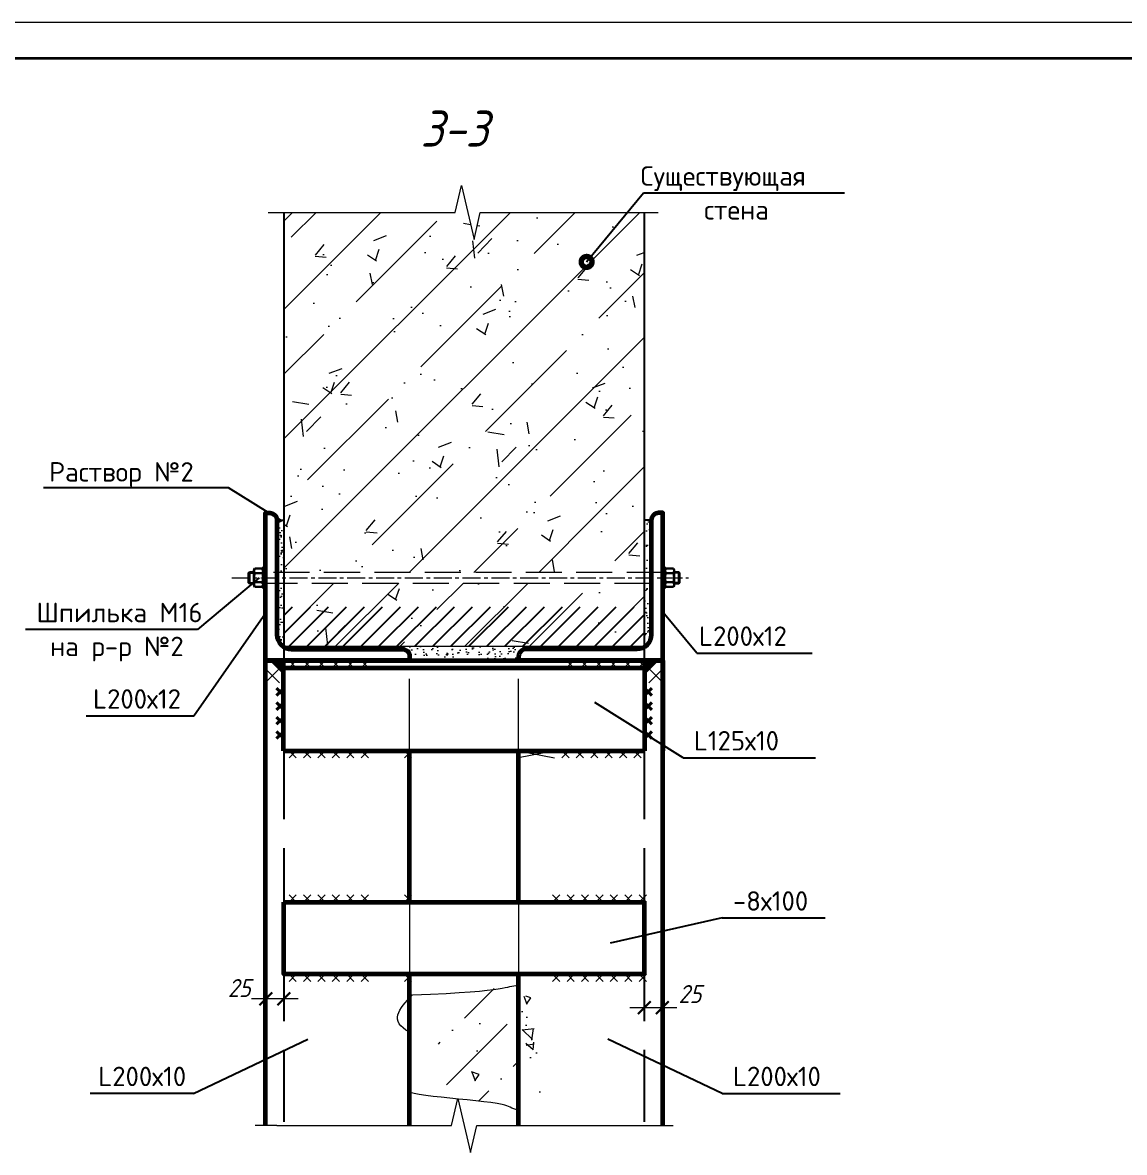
# Model space of a CAD drawing. Header units: millimetres. Extents: x 749182 to 2267578, y 70462 to 311449.
# Drawn here: x 2197993 to 2201050, y 198162 to 201297 of the extents above; entities that cross this region are included whole.
import ezdxf

# ---------------------------------------------------------------- set-up
doc = ezdxf.new("R2010")
doc.units = ezdxf.units.MM
for name, pattern in [('GOST2.303 4', [7, 5, -2, 0]), ('ГОСТ 2.303 4', [7, 5, -2, 0]), ('осеваяX2', [4, 2.5, -0.5, 0.5, -0.5])]:
    doc.linetypes.add(name, pattern=pattern)
doc.layers.get('Defpoints').update_dxf_attribs({"color": 255})
for name, color, linetype, lineweight in [('1Стены', 252, 'Continuous', 25), ('монолит', 176, 'Continuous', 50), ('Оси', 165, 'осеваяX2', 13), ('Размер', 7, 'Continuous', 13), ('сварка', 156, 'Continuous', 9), ('Стены', 184, 'Continuous', 40), ('штриховка кирпич', 42, 'Continuous', 5), ('Штрихока', 8, 'Continuous', 9)]:
    doc.layers.add(name, color=color, linetype=linetype, lineweight=lineweight)
for name, color, linetype in [('металл', 124, 'Continuous'), ('Текст', 7, 'Continuous'), ('Штриховка', 252, 'Continuous')]:
    doc.layers.add(name, color=color, linetype=linetype)
doc.styles.add('GOST', font='', dxfattribs={"width": 0.8, "oblique": 10})
doc.styles.add('GOST 2.304_new', font='isocpeur.ttf', dxfattribs={"width": 0.9, "oblique": 15})
doc.styles.get('GOST').set_extended_font_data('GOST type A')
doc.dimstyles.new('SPDS', dxfattribs={"dimscale": 25, "dimtxt": 2.5, "dimasz": 1.77, "dimexe": 1.25, "dimexo": 0.625, "dimtad": 1, "dimdec": 0, "dimrnd": 0.001, "dimtxsty": 'GOST 2.304_new', "dimblk": 'ARCHTICK', "dimcen": 2.5, "dimdle": 2, "dimclrt": 256, "dimazin": 2, "dimtfac": 0.75, "dimtdec": 0, "dimtmove": 1, "dimatfit": 3, "dimfxl": 0, "dimtolj": 1, "dimlwd": 9, "dimlwe": 9, "dimarcsym": 0})
pattern_1 = [(50, (-41861861.54, -1542093.2), (182.184669, -15.93908554), [19.05, -209.55]), (355, (-41861861.54, -1542093.2), (-35.2434214, 191.0568452), [15.24, -167.6405842]), (100.4514447, (-41861846.36, -1542094.53), (146.9412471, 175.1177519), [16.1900088, -178.0902446]), (46.1842, (-41861861.54, -1542042.4), (271.0790409, -42.0423279), [28.575, -314.325]), (96.6355576, (-41861838.95, -1542045.9), (237.404134, 247.4261246), [24.2850231, -267.1356082]), (351.1841512, (-41861861.54, -1542042.4), (237.404134, 247.4261246), [22.859967, -251.459732]), (21, (-41861836.14, -1542055.1), (151.61439127, -102.2651982), [19.05, -209.55]), (326, (-41861836.14, -1542055.1), (61.80202835, 184.1879661), [15.24, -167.64]), (71.451445, (-41861823.51, -1542063.63), (213.4164193, 81.9227689), [16.1900088, -178.0899376]), (37.5, (-41861861.544, -1542093.206), (3.08860325, 84.55503887), [0, -165.608, 0, -170.18, 0, -168.275]), (7.5, (-41861861.54, -1542093.21), (66.81966251, 100.18057482), [0, -97.028, 0, -161.798, 0, -64.135]), (327.5, (-41861918.186, -1542093.206), (135.59059517, -5.72874399), [0, -63.5, 0, -198.12, 0, -262.89]), (317.5, (-41861943.59, -1542093.2), (148.1291814, 25.42649103), [0, -82.55, 0, -131.572, 0, -186.69])]

# ---------------------------------------------------------------- blocks, each defined once
blk = doc.blocks.new('*U713')
at = {"color": 44, "lineweight": 20, "ltscale": 10}
blk.add_line((594, 420), (0, 420), dxfattribs=at)
at = {"color": 137, "lineweight": 35, "ltscale": 10}
blk.add_line((589, 415), (20, 415), dxfattribs=at)
at = {"color": 44, "lineweight": 13, "style": 'GOST', "oblique": 10, "width": 0.8}
for tag in ['ФОРМАТВЕРТ', 'ФОРМАТГОРИЗ']:
    blk.add_attdef(tag, (542.98, 1.6), '', height=2, dxfattribs=at)
blk = doc.blocks.new('_ArchTick')
at = {"color": 0, "linetype": 'ByBlock', "const_width": 0.15}
blk.add_lwpolyline([(-0.5, -0.5), (0.5, 0.5)], dxfattribs=at)
blk = doc.blocks.new('*D921')
at = {"layer": 'Defpoints', "color": 0, "ltscale": 20, "transparency": 16777216}
for p in [(41850815.9, 1563092.2), (41850840.9, 1563047.2), (41850815.9, 1563013.1)]:
    blk.add_point(p, dxfattribs=at)
at = {"layer": 'Размер', "color": 0, "lineweight": 9, "ltscale": 20, "transparency": 16777216}
for p, q in [((41850815.9, 1563085.9), (41850815.9, 1563000.6)), ((41850840.9, 1563040.9), (41850840.9, 1563000.6)), ((41850860.9, 1563013.1), (41850795.9, 1563013.1))]:
    blk.add_line(p, q, dxfattribs=at)
at = {"layer": 'Размер', "color": 0, "lineweight": 9, "ltscale": 20, "transparency": 16777216, "xscale": 17.7, "yscale": 17.7, "zscale": 17.7, "rotation": 180}
blk.add_blockref('_ArchTick', (41850815.9, 1563013.1), dxfattribs=at)
at = {"layer": 'Размер', "color": 0, "lineweight": 9, "ltscale": 20, "transparency": 16777216, "xscale": 17.7, "yscale": 17.7, "zscale": 17.7}
blk.add_blockref('_ArchTick', (41850840.9, 1563013.1), dxfattribs=at)
at = {"layer": 'Размер', "ltscale": 20, "transparency": 16777216, "insert": (41850779, 1563028), "char_height": 25, "attachment_point": 5, "style": 'GOST 2.304_new'}
blk.add_mtext('\\A1;25', dxfattribs=at)
blk = doc.blocks.new('*D922')
at = {"layer": 'Defpoints', "color": 0, "ltscale": 20, "transparency": 16777216}
for p in [(41851365.9, 1563092.2), (41851340.9, 1563047.2), (41851365.9, 1563000.8)]:
    blk.add_point(p, dxfattribs=at)
at = {"layer": 'Размер', "color": 0, "lineweight": 9, "ltscale": 20, "transparency": 16777216}
for p, q in [((41851365.9, 1563085.9), (41851365.9, 1562988.3)), ((41851340.9, 1563040.9), (41851340.9, 1562988.3)), ((41851320.9, 1563000.8), (41851385.9, 1563000.8))]:
    blk.add_line(p, q, dxfattribs=at)
at = {"layer": 'Размер', "color": 0, "lineweight": 9, "ltscale": 20, "transparency": 16777216, "xscale": 17.7, "yscale": 17.7, "zscale": 17.7, "rotation": 180}
blk.add_blockref('_ArchTick', (41851340.9, 1563000.8), dxfattribs=at)
at = {"layer": 'Размер', "color": 0, "lineweight": 9, "ltscale": 20, "transparency": 16777216, "xscale": 17.7, "yscale": 17.7, "zscale": 17.7}
blk.add_blockref('_ArchTick', (41851365.9, 1563000.8), dxfattribs=at)
at = {"layer": 'Размер', "ltscale": 20, "transparency": 16777216, "insert": (41851404.2, 1563019.7), "char_height": 25, "attachment_point": 5, "style": 'GOST 2.304_new'}
blk.add_mtext('\\A1;25', dxfattribs=at)
blk = doc.blocks.new('свар')
at = {"layer": 'сварка', "color": 0, "linetype": 'Continuous', "ltscale": 10}
for p, q in [((10, 10), (-10, -10)), ((-10, 10), (10, -10))]:
    blk.add_line(p, q, dxfattribs=at)
blk = doc.blocks.new('A$C7ba9ba21')
at = {"ltscale": 100}
h = blk.add_hatch(color=0, dxfattribs=at)
h.dxf.hatch_style = 1
h.paths.add_polyline_path([(339.6, 682.2), (357.7, 682.2), (357.7, 664.2)])
h = blk.add_hatch(color=0, dxfattribs=at)
h.dxf.hatch_style = 1
h.paths.add_polyline_path([(877, 682.2), (858.9, 682.2), (858.9, 664.2)])
at = {"layer": 'Размер', "ltscale": 20}
h = blk.add_hatch(dxfattribs=at)
h.set_pattern_fill('AR-SAND', color=0, scale=0.3, angle=90)
h.set_pattern_definition([(127.5, (-41874790.71, -1562740.665), (-14.68239712, -0.4800093888), [0, -11.5824, 0, -12.954, 0, -12.3825]), (97.5, (-41874790.71, -1562740.665), (-21.504753017, 13.485698494), [0, -6.2484, 0, -10.4394, 0, -4.0005]), (57.5, (-41874790.71, -1562750.037), (-0.0431155404, 23.7297711072), [0, -3.81, 0, -13.716, 0, -17.907]), (47.5, (-41874790.71, -1562750.037), (-6.687879698, 22.906693574), [0, -1.905, 0, -8.9916, 0, -10.287])])
h.paths.add_polyline_path([(358.3, 877.2), (348.7, 877.2), (348.7, 804.6), (358.3, 804.6)])
h.paths.add_polyline_path([(358.3, 789.9), (348.7, 789.9), (348.7, 718.2, 0.261728), (358.3, 701.1), (358.3, 702.2)])
h.paths.add_polyline_path([(858.3, 701.1), (858.3, 702.2), (358.3, 702.2), (358.3, 701.1, 0.137571), (368.7, 698.2), (522.7, 698.2, -0.414214), (532.7, 688.2), (532.7, 682.2), (683.9, 682.2), (683.9, 688.2, -0.414214), (693.9, 698.2), (847.9, 698.2, 0.137571)])
h.paths.add_polyline_path([(867.9, 718.2), (867.9, 789.9), (858.3, 789.9), (858.3, 702.2), (858.3, 701.1, 0.261728)])
h.paths.add_polyline_path([(867.9, 877.2), (858.3, 877.2), (858.3, 804.6), (867.9, 804.6)])
h = blk.add_hatch(dxfattribs=at)
h.set_pattern_fill('AR-CONC', color=0, scale=0.7, angle=90)
h.set_pattern_definition([(140, (-188005.25, 233958.03), (11.15736, 127.52927), [13.335, -146.685]), (85, (-188005.25, 233958.03), (-133.73979, -24.670395), [10.668, -117.34841]), (190.451445, (-188004.32, 233968.66), (-122.582426, 102.858873), [11.333006, -124.66317]), (136.1842, (-188040.81, 233958.03), (29.42963, 189.75533), [20.0025, -220.0275]), (186.63556, (-188038.36, 233973.84), (-173.19829, 166.18289), [16.99952, -186.99493]), (81.18415, (-188040.8, 233958.03), (-173.19829, 166.1829), [16.00198, -176.02181]), (111, (-188031.92, 233975.81), (71.58564, 106.130074), [13.335, -146.685]), (56, (-188031.92, 233975.81), (-128.931576, 43.26142), [10.668, -117.348]), (161.451445, (-188025.95, 233984.66), (-57.34594, 149.391493), [11.333006, -124.662956]), (127.5, (-188005.25, 233958.03), (-59.188527, 2.162022), [0, -115.9256, 0, -119.126, 0, -117.7925]), (97.5, (-188005.25, 233958.03), (-70.126402, 46.773764), [0, -67.9196, 0, -113.2586, 0, -44.8945]), (57.5, (-188005.25, 233918.38), (4.010121, 94.9134166), [0, -44.45, 0, -138.684, 0, -184.023]), (47.5, (-188005.25, 233900.6), (-17.798544, 103.690427), [0, -57.785, 0, -92.1004, 0, -130.683])])
h.paths.add_polyline_path([(724.8, 63.2), (724.5, 63.3), (724.3, 63.4)])
h.paths.add_polyline_path([(727.5, 62.3), (727.2, 62.4), (727.7, 62.2)])
h.paths.add_polyline_path([(726.5, 62.6), (726.2, 62.7), (726.7, 62.5)])
h.paths.add_polyline_path([(728.4, 61.9), (728.2, 62), (728.7, 61.8)])
h.paths.add_polyline_path([(725.5, 63), (725.3, 63.1), (725.8, 62.9)])
h.paths.add_polyline_path([(612.7, 168.6), (612.7, 96.5), (613, 96.3), (613.5, 95.8), (614.1, 95.2), (614.7, 94.7), (615.3, 94.2), (615.9, 93.7), (616.5, 93.2), (617.1, 92.8), (617.7, 92.3), (618.4, 91.8), (619, 91.3), (619.6, 90.9), (620.3, 90.4), (620.9, 90), (621.6, 89.5), (622.2, 89.1), (622.9, 88.6), (623.6, 88.2), (624.2, 87.8), (624.9, 87.4), (625.6, 86.9), (626.3, 86.5), (627, 86.1), (627.7, 85.7), (628.4, 85.3), (629.1, 84.9), (629.8, 84.6), (630.5, 84.2), (631.2, 83.8), (631.9, 83.4), (632.6, 83.1), (633.4, 82.7), (634.1, 82.4), (634.8, 82), (635.6, 81.7), (636.3, 81.3), (637, 81), (637.8, 80.6), (638.5, 80.3), (639.3, 80), (640, 79.7), (640.8, 79.4), (641.5, 79.1), (642.3, 78.8), (643, 78.5), (643.8, 78.2), (644.6, 77.9), (645.3, 77.6), (646.1, 77.3), (646.9, 77), (647.6, 76.8), (648.4, 76.5), (649.2, 76.2), (649.9, 76), (650.7, 75.7), (651.5, 75.5), (652.2, 75.2), (653, 75), (653.8, 74.7), (654.5, 74.5), (655.3, 74.3), (656.1, 74.1), (656.8, 73.8), (657.6, 73.6), (658.4, 73.4), (659.1, 73.2), (659.9, 73), (660.7, 72.8), (661.4, 72.6), (662.2, 72.4), (662.9, 72.2), (663.7, 72), (664.5, 71.8), (665.2, 71.7), (666, 71.5), (666.7, 71.3), (667.5, 71.2), (668.2, 71), (669, 70.8), (669.7, 70.7), (670.4, 70.5), (671.2, 70.4), (671.9, 70.2), (672.6, 70.1), (673.4, 70), (674.1, 69.8), (674.8, 69.7), (675.5, 69.6), (676.2, 69.5), (676.9, 69.3), (677.6, 69.2), (678.3, 69.1), (679, 69), (679.7, 68.9), (680.4, 68.8), (681.1, 68.7), (681.8, 68.6), (682.4, 68.5), (683.1, 68.4), (683.8, 68.3), (684.4, 68.2), (685.1, 68.2), (685.7, 68.1), (686.4, 68), (687, 67.9), (687.6, 67.9), (688.3, 67.8), (688.9, 67.7), (689.5, 67.7), (690.1, 67.6), (690.7, 67.6), (691.3, 67.5), (691.9, 67.5), (692.5, 67.4), (693.1, 67.4), (693.7, 67.3), (694.3, 67.3), (694.8, 67.2), (695.4, 67.2), (696, 67.1), (696.5, 67.1), (697.1, 67.1), (697.6, 67), (698.2, 67), (698.7, 67), (699.3, 66.9), (699.8, 66.9), (700.3, 66.9), (700.9, 66.8), (701.4, 66.8), (701.9, 66.8), (702.5, 66.7), (703, 66.7), (703.5, 66.7), (704, 66.6), (704.5, 66.6), (705, 66.5), (705.5, 66.5), (706, 66.5), (706.5, 66.4), (707, 66.4), (707.5, 66.4), (708, 66.3), (708.5, 66.3), (709, 66.2), (709.5, 66.2), (710, 66.1), (710.5, 66.1), (711, 66), (711.4, 66), (711.9, 65.9), (712.4, 65.9), (712.9, 65.8), (713.4, 65.8), (713.8, 65.7), (714.3, 65.6), (714.8, 65.5), (715.3, 65.5), (715.8, 65.4), (716.2, 65.3), (716.7, 65.2), (717.2, 65.1), (717.6, 65.1), (718.1, 65), (718.6, 64.9), (719.1, 64.8), (719.5, 64.7), (720, 64.6), (720.5, 64.4), (721, 64.3), (721.4, 64.2), (721.9, 64.1), (722.4, 63.9), (722.9, 63.8), (723.3, 63.7), (723.8, 63.5), (723.9, 63.5), (723.9, 221.7), (723, 221.6), (721.9, 221.5), (720.8, 221.3), (719.7, 221.2), (718.6, 221.1), (717.6, 220.9), (716.5, 220.8), (715.4, 220.6), (714.3, 220.5), (713.3, 220.3), (712.2, 220.1), (711.2, 220), (710.1, 219.8), (709.1, 219.6), (708, 219.5), (707, 219.3), (706, 219.1), (704.9, 218.9), (703.9, 218.7), (702.9, 218.5), (701.8, 218.3), (700.8, 218.1), (699.8, 217.9), (698.8, 217.7), (697.8, 217.5), (696.8, 217.3), (695.8, 217.1), (694.8, 216.9), (693.8, 216.6), (692.8, 216.4), (691.9, 216.2), (690.9, 215.9), (689.9, 215.7), (688.9, 215.5), (688, 215.2), (687, 215), (686.1, 214.7), (685.1, 214.5), (684.2, 214.2), (683.2, 213.9), (682.3, 213.7), (681.4, 213.4), (680.4, 213.1), (679.5, 212.8), (678.6, 212.6), (677.7, 212.3), (676.8, 212), (675.9, 211.7), (674.9, 211.4), (674, 211.1), (673.2, 210.8), (672.3, 210.5), (671.4, 210.2), (670.5, 209.9), (669.6, 209.5), (668.8, 209.2), (667.9, 208.9), (667, 208.6), (666.2, 208.2), (665.3, 207.9), (664.5, 207.6), (663.6, 207.2), (662.8, 206.9), (661.9, 206.5), (661.1, 206.2), (660.3, 205.8), (659.5, 205.5), (658.7, 205.1), (657.8, 204.7), (657, 204.4), (656.2, 204), (655.4, 203.6), (654.6, 203.2), (653.9, 202.8), (653.1, 202.4), (652.3, 202.1), (651.5, 201.7), (650.8, 201.3), (650, 200.9), (649.2, 200.5), (648.5, 200), (647.7, 199.6), (647, 199.2), (646.3, 198.8), (645.5, 198.4), (644.8, 197.9), (644.1, 197.5), (643.4, 197.1), (642.6, 196.6), (641.9, 196.2), (641.2, 195.8), (640.5, 195.3), (639.8, 194.9), (639.2, 194.4), (638.5, 193.9), (637.8, 193.5), (637.1, 193), (636.5, 192.5), (635.8, 192.1), (635.1, 191.6), (634.5, 191.1), (633.9, 190.6), (633.2, 190.1), (632.6, 189.6), (631.9, 189.2), (631.3, 188.7), (630.7, 188.2), (630.1, 187.7), (629.5, 187.1), (628.9, 186.6), (628.3, 186.1), (627.7, 185.6), (627.1, 185.1), (626.5, 184.5), (626, 184), (625.4, 183.5), (624.8, 182.9), (624.3, 182.4), (623.7, 181.9), (623.2, 181.3), (622.6, 180.8), (622.1, 180.2), (621.6, 179.7), (621, 179.1), (620.5, 178.5), (620, 178), (619.5, 177.4), (619, 176.8), (618.5, 176.2), (618, 175.7), (617.5, 175.1), (617, 174.5), (616.6, 173.9), (616.1, 173.3), (615.6, 172.7), (615.2, 172.1), (614.7, 171.5), (614.3, 170.9), (613.9, 170.3), (613.4, 169.6), (613, 169)])
at = {"layer": 'Штриховка', "lineweight": 9, "ltscale": 100}
h = blk.add_hatch(dxfattribs=at)
h.set_pattern_fill('AR-CONC', color=256)
h.set_pattern_definition(pattern_1)
edge = h.paths.add_edge_path()
edge.add_line((780.6, 1238.3), (834.9, 1304.1))
edge.add_line((834.9, 1304.1), (630.8, 1304.1))
edge.add_line((630.8, 1304.1), (622.1, 1266.6))
edge.add_line((622.1, 1266.6), (604.6, 1341.6))
edge.add_line((604.6, 1341.6), (595.8, 1304.1))
edge.add_line((595.8, 1304.1), (358.3, 1304.1))
edge.add_line((358.3, 1304.1), (358.3, 1124.3))
edge.add_line((358.3, 1124.3), (358.3, 1124.3))
edge.add_line((358.3, 1124.3), (358.3, 887.2))
edge.add_line((358.3, 887.2), (858.3, 887.2))
edge.add_line((858.3, 887.2), (858.3, 1304.1))
edge.add_line((858.3, 1304.1), (834.9, 1304.1))
edge.add_line((834.9, 1304.1), (780.6, 1238.3))
edge.add_arc((778.2, 1235.4), 3.75, 0, 50.4726, ccw=False)
edge.add_arc((778.2, 1235.4), 3.75, -180, 0, ccw=False)
edge.add_arc((778.2, 1235.4), 3.75, 50.4726, 180, ccw=False)
h.paths.add_polyline_path([(598.3, 887.2), (358.3, 887.2), (358.3, 804.6), (858.3, 804.6), (858.3, 887.2)])
h = blk.add_hatch(dxfattribs=at)
h.set_pattern_fill('AR-CONC', color=256)
h.set_pattern_definition(pattern_1)
h.paths.add_polyline_path([(358.3, 789.9), (358.3, 702.2), (858.3, 702.2), (858.3, 789.9)])
at = {"layer": 'Штриховка', "linetype": 'Continuous', "ltscale": 10}
h = blk.add_hatch(dxfattribs=at)
h.set_pattern_fill('BOUNDHATCH', color=0, scale=5.555556, style=0, pattern_type=2)
h.set_pattern_definition([(45, (-772400.097, 408073.874), (-12.47257795, 12.47257795), [])])
h.paths.add_polyline_path([(358.3, 702.2), (858.3, 702.2), (858.3, 707), (858.3, 757), (358.3, 757)])
at = {"layer": 'штриховка кирпич', "ltscale": 20}
h = blk.add_hatch(dxfattribs=at)
h.set_pattern_fill('ANSI36', color=0, scale=15)
h.set_pattern_definition([(45, (-772857.764, 352022.51), (25.2569703, 92.6088912), [119.0625, -23.8125, 0, -23.8125])])
h.paths.add_polyline_path([(809.1, 13.7), (809.1, 13.3), (809.1, 14)])
h.paths.add_polyline_path([(735.7, 42.2), (735.5, 42.2), (735.7, 42.2)])
h.paths.add_polyline_path([(572.7, 166.9), (572.7, 87.7), (574.1, 87), (575.7, 86.3), (577.4, 85.5), (579.2, 84.8), (580.9, 84.1), (582.8, 83.4), (584.6, 82.7), (586.6, 82), (588.5, 81.4), (590.5, 80.7), (592.6, 80.1), (594.7, 79.5), (596.9, 78.9), (599, 78.3), (601.3, 77.7), (603.5, 77.1), (605.9, 76.6), (608.2, 76), (610.6, 75.4), (613, 74.9), (615.5, 74.3), (618, 73.7), (620.5, 73.2), (623.1, 72.6), (625.7, 72), (628.3, 71.5), (631, 70.9), (633.7, 70.3), (636.4, 69.7), (639.2, 69.1), (642, 68.5), (644.8, 67.9), (647.6, 67.2), (650.5, 66.6), (653.4, 65.9), (656.3, 65.2), (659.3, 64.5), (662.2, 63.8), (665.2, 63.1), (668.2, 62.4), (671.2, 61.6), (674.2, 60.9), (677.2, 60.1), (680.3, 59.3), (683.3, 58.5), (683.9, 58.3), (683.9, 229.7), (683, 229.7), (682.1, 229.7), (681.2, 229.7), (680.2, 229.7), (679.3, 229.7), (678.4, 229.7), (677.4, 229.7), (676.5, 229.7), (675.5, 229.7), (674.6, 229.7), (673.6, 229.7), (672.7, 229.6), (671.7, 229.6), (670.8, 229.6), (669.8, 229.5), (668.8, 229.4), (667.9, 229.4), (666.9, 229.3), (665.9, 229.3), (664.9, 229.2), (664, 229.1), (663, 229), (662, 228.9), (661, 228.8), (660, 228.7), (659, 228.6), (658.1, 228.5), (657.1, 228.3), (656.1, 228.2), (655.1, 228.1), (654.1, 227.9), (653.1, 227.8), (652.1, 227.6), (651.1, 227.5), (650.1, 227.3), (649, 227.1), (648, 226.9), (647, 226.7), (646, 226.5), (645, 226.3), (644, 226.1), (642.9, 225.9), (641.9, 225.7), (640.9, 225.5), (639.9, 225.2), (638.8, 225), (637.8, 224.8), (636.8, 224.5), (635.7, 224.2), (634.7, 224), (633.7, 223.7), (632.6, 223.4), (631.6, 223.1), (630.5, 222.8), (629.5, 222.5), (628.4, 222.2), (627.4, 221.9), (626.3, 221.6), (625.3, 221.3), (624.2, 220.9), (623.2, 220.6), (622.1, 220.2), (621.1, 219.9), (620, 219.5), (618.9, 219.1), (617.9, 218.7), (616.8, 218.4), (613.5, 215), (610.3, 211.7), (607.2, 208.4), (604.2, 205.2), (601.3, 202), (598.5, 198.9), (595.7, 195.8), (593.1, 192.8), (590.5, 189.8), (588, 186.9), (585.7, 184), (583.4, 181.1), (581.2, 178.4), (579, 175.6), (577, 172.9), (575, 170.2), (573.2, 167.6)])
at = {"layer": 'Штрихока', "ltscale": 100}
h = blk.add_hatch(dxfattribs=at)
h.set_pattern_fill('ANSI35', color=256, scale=20)
h.set_pattern_definition([(45, (-41861861.54, -1542093.2), (-89.8025612, 89.8025612), []), (45, (-41861771.74, -1542093.2), (-89.8025612, 89.8025612), [158.75, -31.75, 0, -31.75])])
edge = h.paths.add_edge_path()
edge.add_line((780.6, 1238.3), (834.9, 1304.1))
edge.add_line((834.9, 1304.1), (630.8, 1304.1))
edge.add_line((630.8, 1304.1), (622.1, 1266.6))
edge.add_line((622.1, 1266.6), (604.6, 1341.6))
edge.add_line((604.6, 1341.6), (595.8, 1304.1))
edge.add_line((595.8, 1304.1), (358.3, 1304.1))
edge.add_line((358.3, 1304.1), (358.3, 1124.3))
edge.add_line((358.3, 1124.3), (358.3, 1124.3))
edge.add_line((358.3, 1124.3), (358.3, 887.2))
edge.add_line((358.3, 887.2), (858.3, 887.2))
edge.add_line((858.3, 887.2), (858.3, 1304.1))
edge.add_line((858.3, 1304.1), (834.9, 1304.1))
edge.add_line((834.9, 1304.1), (780.6, 1238.3))
edge.add_arc((778.2, 1235.4), 3.75, 0, 50.4726, ccw=False)
edge.add_arc((778.2, 1235.4), 3.75, -180, 0, ccw=False)
edge.add_arc((778.2, 1235.4), 3.75, 50.4726, 180, ccw=False)
h.paths.add_polyline_path([(858.3, 804.6), (858.3, 887.2), (598.3, 887.2), (358.3, 887.2), (358.3, 804.6)])
h.paths.add_polyline_path([(358.3, 789.9), (358.3, 702.2), (858.3, 702.2), (858.3, 789.9)])
at = {"color": 0, "ltscale": 100}
for p, q in [((348.7, 877.2), (358.3, 877.2)), ((867.9, 877.2), (858.3, 877.2)), ((233.5, 605.6), (332.7, 748.1))]:
    blk.add_line(p, q, dxfattribs=at)
for points in [[(339.6, 682.2), (357.7, 682.2), (357.7, 664.2), (339.6, 682.2)], [(877, 682.2), (858.9, 682.2), (858.9, 664.2), (877, 682.2)]]:
    blk.add_lwpolyline(points, dxfattribs=at)
at = {"layer": '1Стены', "color": 0, "linetype": 'ГОСТ 2.303 4', "lineweight": 13, "ltscale": 10}
for p, q in [((883.9, 804.6), (327.1, 804.6)), ((327.1, 789.9), (883.9, 789.9))]:
    blk.add_line(p, q, dxfattribs=at)
at = {"layer": '1Стены', "color": 0, "linetype": 'GOST2.303 4', "lineweight": 13, "ltscale": 20}
for p, q in [((532.7, 557.2), (532.7, 672.2)), ((683.9, 557.2), (683.9, 672.2)), ((532.7, 347.2), (532.7, 247.2)), ((683.9, 347.2), (683.9, 247.2))]:
    blk.add_line(p, q, dxfattribs=at)
at = {"layer": 'металл', "color": 0, "linetype": 'Continuous', "lineweight": 30, "ltscale": 10}
for p, q in [((309.3, 804.1), (310.4, 805.2)), ((309.3, 790.3), (309.3, 804.1)), ((310.4, 789.2), (310.4, 805.2)), ((316.7, 805.2), (310.4, 805.2)), ((316.7, 807.7), (318, 809.9)), ((316.7, 797.2), (316.7, 807.7)), ((318, 809.9), (328.4, 809.9)), ((328.4, 803.6), (318, 803.6)), ((329.7, 807.7), (328.4, 809.9)), ((329.7, 812.2), (332.7, 812.2)), ((329.7, 782.2), (329.7, 812.2)), ((329.7, 797.2), (329.7, 807.7)), ((329.7, 789.2), (329.7, 805.2)), ((332.7, 812.2), (332.7, 782.2)), ((886.9, 812.2), (883.9, 812.2)), ((883.9, 812.2), (883.9, 782.2)), ((886.9, 782.2), (886.9, 812.2)), ((886.9, 807.7), (888.2, 809.9)), ((886.9, 797.2), (886.9, 807.7)), ((886.9, 789.2), (886.9, 805.2)), ((898.6, 809.9), (888.2, 809.9)), ((888.2, 803.6), (898.6, 803.6)), ((899.9, 807.7), (898.6, 809.9)), ((899.9, 797.2), (899.9, 807.7)), ((899.9, 805.2), (906.2, 805.2)), ((907.3, 804.1), (906.2, 805.2)), ((906.2, 789.2), (906.2, 805.2)), ((907.3, 790.3), (907.3, 804.1)), ((310.4, 789.2), (309.3, 790.3)), ((310.4, 789.2), (316.7, 789.2)), ((316.7, 797.2), (316.7, 786.8)), ((316.7, 786.8), (318, 784.5)), ((328.4, 790.9), (318, 790.9)), ((318, 784.5), (328.4, 784.5)), ((329.7, 786.8), (328.4, 784.5)), ((329.7, 797.2), (329.7, 786.8)), ((886.9, 797.2), (886.9, 786.8)), ((886.9, 786.8), (888.2, 784.5)), ((888.2, 790.9), (898.6, 790.9)), ((898.6, 784.5), (888.2, 784.5)), ((899.9, 786.8), (898.6, 784.5)), ((899.9, 797.2), (899.9, 786.8)), ((906.2, 789.2), (899.9, 789.2)), ((906.2, 789.2), (907.3, 790.3)), ((332.7, 782.2), (329.7, 782.2)), ((883.9, 782.2), (886.9, 782.2))]:
    blk.add_line(p, q, dxfattribs=at)
at = {"layer": 'металл', "color": 0, "linetype": 'Continuous', "lineweight": 25, "ltscale": 10}
for p, q in [((309.3, 804.1), (316.7, 804.1)), ((309.3, 790.3), (316.7, 790.3))]:
    blk.add_line(p, q, dxfattribs=at)
at = {"layer": 'металл', "color": 0, "linetype": 'Continuous', "lineweight": 60, "ltscale": 100, "extrusion": (0, 0, -1)}
for p, q in [((332.7, 682.2), (532.7, 682.2)), ((883.9, 682.2), (683.9, 682.2))]:
    blk.add_line(p, q, dxfattribs=at)
at = {"layer": 'металл', "color": 0, "linetype": 'Continuous', "lineweight": 60, "ltscale": 100}
for p, q in [((332.7, 682.2), (883.9, 682.2)), ((332.7, 557.2), (332.7, 682.2)), ((332.7, 37.5), (332.7, 682.2)), ((357.7, 557.2), (357.7, 682.2)), ((858.9, 557.2), (858.9, 682.2)), ((883.9, 682.2), (883.9, 557.2)), ((883.9, 37.5), (883.9, 682.2)), ((357.7, 672.2), (858.9, 672.2)), ((357.7, 557.2), (858.9, 557.2)), ((532.7, 347.2), (532.7, 557.2)), ((683.9, 347.2), (683.9, 557.2)), ((532.7, 37.5), (532.7, 247.2)), ((683.9, 37.5), (683.9, 247.2))]:
    blk.add_line(p, q, dxfattribs=at)
for points in [[(368.7, 698.2), (522.7, 698.2, -0.414214), (532.7, 688.2), (532.7, 682.2), (332.7, 682.2), (332.7, 887.2), (338.7, 887.2, -0.414214), (348.7, 877.2), (348.7, 718.2, 0.414214)], [(847.9, 698.2), (693.9, 698.2, 0.414214), (683.9, 688.2), (683.9, 682.2), (883.9, 682.2), (883.9, 887.2), (877.9, 887.2, 0.414214), (867.9, 877.2), (867.9, 718.2, -0.414214)]]:
    blk.add_lwpolyline(points, format="xyb", close=True, dxfattribs=at)
blk.add_lwpolyline([(358.3, 347.2), (858.3, 347.2), (858.3, 247.2), (358.3, 247.2)], close=True, dxfattribs=at)
at = {"layer": 'металл', "color": 0, "linetype": 'Continuous', "lineweight": 30, "ltscale": 10}
for centre, radius, start, end in [((322.6, 806.8), 5.62, 154.3842, 214.3842), ((338, 797.2), 21, 162.412, 197.588), ((323.8, 806.8), 5.62, 325.6158, 25.6158), ((308.4, 797.2), 21, 342.412, 17.588), ((892.8, 806.8), 5.62, 154.3842, 214.3842), ((908.2, 797.2), 21, 162.412, 197.588), ((894, 806.8), 5.62, 325.6158, 25.6158), ((878.6, 797.2), 21, 342.412, 17.588), ((322.6, 787.7), 5.62, 145.6158, 205.6158), ((323.8, 787.7), 5.62, 334.3842, 34.3842), ((892.8, 787.7), 5.62, 145.6158, 205.6158), ((894, 787.7), 5.62, 334.3842, 34.3842)]:
    blk.add_arc(centre, radius, start, end, dxfattribs=at)
at = {"layer": 'монолит', "color": 0, "lineweight": 25, "ltscale": 100}
for p, q in [((358.3, 1304.1), (358.3, 702.2)), ((858.3, 1304.1), (858.3, 702.2))]:
    blk.add_line(p, q, dxfattribs=at)
at = {"layer": 'монолит', "color": 0, "linetype": 'GOST2.303 4', "lineweight": 25, "ltscale": 20}
for p, q in [((358.3, 702.2), (358.3, 37.5)), ((858.3, 702.2), (858.3, 37.5))]:
    blk.add_line(p, q, dxfattribs=at)
at = {"layer": 'Оси', "color": 0, "ltscale": 10}
blk.add_line((286.1, 797.2), (919.7, 797.2), dxfattribs=at)
at = {"layer": 'Размер', "color": 0}
blk.add_line((357.7, 702.2), (858.9, 702.2), dxfattribs=at)
at = {"layer": 'сварка', "color": 0, "linetype": 'Continuous', "ltscale": 5}
for p, q in [((365.5, 682.2), (375.5, 672.2)), ((375.5, 682.2), (365.5, 672.2)), ((385.5, 682.2), (395.5, 672.2)), ((395.5, 682.2), (385.5, 672.2)), ((405.5, 682.2), (415.5, 672.2)), ((415.5, 682.2), (405.5, 672.2)), ((425.5, 682.2), (435.5, 672.2)), ((435.5, 682.2), (425.5, 672.2)), ((445.5, 682.2), (455.5, 672.2)), ((455.5, 682.2), (445.5, 672.2)), ((465.5, 682.2), (475.5, 672.2)), ((475.5, 682.2), (465.5, 672.2)), ((750.3, 682.2), (760.3, 672.2)), ((760.3, 682.2), (750.3, 672.2)), ((770.3, 682.2), (780.3, 672.2)), ((780.3, 682.2), (770.3, 672.2)), ((790.3, 682.2), (800.3, 672.2)), ((800.3, 682.2), (790.3, 672.2)), ((810.3, 682.2), (820.3, 672.2)), ((820.3, 682.2), (810.3, 672.2)), ((830.3, 682.2), (840.3, 672.2)), ((840.3, 682.2), (830.3, 672.2)), ((850.3, 682.2), (860.3, 672.2)), ((860.3, 682.2), (850.3, 672.2)), ((365.5, 557.2), (375.5, 547.2)), ((375.5, 557.2), (365.5, 547.2)), ((385.5, 557.2), (395.5, 547.2)), ((395.5, 557.2), (385.5, 547.2)), ((405.5, 557.2), (415.5, 547.2)), ((415.5, 557.2), (405.5, 547.2)), ((425.5, 557.2), (435.5, 547.2)), ((435.5, 557.2), (425.5, 547.2)), ((445.5, 557.2), (455.5, 547.2)), ((455.5, 557.2), (445.5, 547.2)), ((465.5, 557.2), (475.5, 547.2)), ((475.5, 557.2), (465.5, 547.2)), ((525.5, 557.2), (535.5, 547.2)), ((535.5, 557.2), (525.5, 547.2)), ((683.9, 557.2), (733.9, 547.2)), ((733.9, 557.2), (683.9, 547.2)), ((743.9, 557.2), (753.9, 547.2)), ((753.9, 557.2), (743.9, 547.2)), ((763.9, 557.2), (773.9, 547.2)), ((773.9, 557.2), (763.9, 547.2)), ((783.9, 557.2), (793.9, 547.2)), ((793.9, 557.2), (783.9, 547.2)), ((803.9, 557.2), (813.9, 547.2)), ((813.9, 557.2), (803.9, 547.2)), ((823.9, 557.2), (833.9, 547.2)), ((833.9, 557.2), (823.9, 547.2)), ((843.9, 557.2), (853.9, 547.2)), ((853.9, 557.2), (843.9, 547.2)), ((358.3, 347.2), (422.7, 347.2)), ((365.5, 347.2), (375.5, 357.2)), ((375.5, 347.2), (365.5, 357.2)), ((385.5, 347.2), (395.5, 357.2)), ((395.5, 347.2), (385.5, 357.2)), ((405.5, 347.2), (415.5, 357.2)), ((415.5, 347.2), (405.5, 357.2)), ((425.5, 347.2), (435.5, 357.2)), ((435.5, 347.2), (425.5, 357.2)), ((445.5, 347.2), (455.5, 357.2)), ((455.5, 347.2), (445.5, 357.2)), ((465.5, 347.2), (475.5, 357.2)), ((475.5, 347.2), (465.5, 357.2)), ((525.5, 347.2), (535.5, 357.2)), ((535.5, 347.2), (525.5, 357.2)), ((683.9, 347.2), (788.3, 347.2)), ((731.1, 347.2), (741.1, 357.2)), ((741.1, 347.2), (731.1, 357.2)), ((751.1, 347.2), (761.1, 357.2)), ((761.1, 347.2), (751.1, 357.2)), ((771.1, 347.2), (781.1, 357.2)), ((781.1, 347.2), (771.1, 357.2)), ((791.1, 347.2), (801.1, 357.2)), ((801.1, 347.2), (791.1, 357.2)), ((811.1, 347.2), (821.1, 357.2)), ((821.1, 347.2), (811.1, 357.2)), ((831.1, 347.2), (841.1, 357.2)), ((841.1, 347.2), (831.1, 357.2)), ((851.1, 347.2), (861.1, 357.2)), ((861.1, 347.2), (851.1, 357.2)), ((358.3, 247.2), (422.7, 247.2)), ((365.5, 247.2), (375.5, 237.2)), ((375.5, 247.2), (365.5, 237.2)), ((385.5, 247.2), (395.5, 237.2)), ((395.5, 247.2), (385.5, 237.2)), ((405.5, 247.2), (415.5, 237.2)), ((415.5, 247.2), (405.5, 237.2)), ((425.5, 247.2), (435.5, 237.2)), ((435.5, 247.2), (425.5, 237.2)), ((445.5, 247.2), (455.5, 237.2)), ((455.5, 247.2), (445.5, 237.2)), ((465.5, 247.2), (475.5, 237.2)), ((475.5, 247.2), (465.5, 237.2)), ((525.5, 247.2), (535.5, 237.2)), ((535.5, 247.2), (525.5, 237.2)), ((683.9, 247.2), (788.3, 247.2)), ((731.1, 247.2), (741.1, 237.2)), ((741.1, 247.2), (731.1, 237.2)), ((751.1, 247.2), (761.1, 237.2)), ((761.1, 247.2), (751.1, 237.2)), ((771.1, 247.2), (781.1, 237.2)), ((781.1, 247.2), (771.1, 237.2)), ((791.1, 247.2), (801.1, 237.2)), ((801.1, 247.2), (791.1, 237.2)), ((811.1, 247.2), (821.1, 237.2)), ((821.1, 247.2), (811.1, 237.2)), ((831.1, 247.2), (841.1, 237.2)), ((841.1, 247.2), (831.1, 237.2)), ((851.1, 247.2), (861.1, 237.2)), ((861.1, 247.2), (851.1, 237.2))]:
    blk.add_line(p, q, dxfattribs=at)
at = {"layer": 'Стены', "color": 0, "linetype": 'Continuous', "ltscale": 10}
for p, q in [((348, 644), (358, 634)), ((348, 634), (358, 644)), ((868.6, 644), (858.6, 634)), ((868.6, 634), (858.6, 644)), ((348, 624), (358, 614)), ((348, 614), (358, 624)), ((868.6, 624), (858.6, 614)), ((868.6, 614), (858.6, 624)), ((348, 604), (358, 594)), ((348, 594), (358, 604)), ((868.6, 604), (858.6, 594)), ((868.6, 594), (858.6, 604)), ((348, 584), (358, 574)), ((348, 574), (358, 584)), ((868.6, 584), (858.6, 574)), ((868.6, 574), (858.6, 584))]:
    blk.add_line(p, q, dxfattribs=at)
at = {"layer": 'Текст', "ltscale": 10}
for p, q in [((778.2, 1235.4), (857.2, 1331.1)), ((857.2, 1331.1), (1135.8, 1331.1))]:
    blk.add_line(p, q, dxfattribs=at)
at = {"layer": 'Текст', "color": 0, "ltscale": 10}
for p, q in [((281.6, 922), (24.7, 922)), ((353.5, 877.2), (281.6, 922)), ((324.2, 797.2), (238.3, 725.5)), ((931, 692.7), (883.9, 749.6)), ((238.3, 725.5), (0, 725.5)), ((931, 692.7), (1091.3, 692.7)), ((912, 547.6), (789.6, 624)), ((83.8, 605.6), (233.5, 605.6)), ((912, 547.6), (1095.8, 547.6)), ((966.3, 325.3), (810.8, 290.4)), ((966.3, 325.3), (1109, 325.3)), ((232.8, 81.9), (391.5, 156.9)), ((966.3, 81.9), (807.7, 156.9)), ((232.8, 81.9), (89.7, 81.9)), ((966.3, 81.9), (1129.8, 81.9))]:
    blk.add_line(p, q, dxfattribs=at)
at = {"layer": 'Текст', "color": 0, "linetype": 'Continuous', "lineweight": 25, "ltscale": 10}
for p, q in [((907.3, 804.1), (899.9, 804.1)), ((907.3, 790.3), (899.9, 790.3))]:
    blk.add_line(p, q, dxfattribs=at)
at = {"layer": 'Текст', "ltscale": 10, "const_width": 15}
blk.add_lwpolyline([(782, 1235.4, 1), (774.5, 1235.4, 1)], format="xyb", close=True, dxfattribs=at)
at = {"layer": 'штриховка кирпич', "color": 0, "linetype": 'Continuous', "ltscale": 10}
for p, q in [((348.3, 37.5), (318.3, 37.5)), ((868.3, 37.5), (898.3, 37.5))]:
    blk.add_line(p, q, dxfattribs=at)
for points in [[(336.6, 1304.1), (595.8, 1304.1), (604.6, 1341.6), (622.1, 1266.6), (630.8, 1304.1), (877.6, 1304.1)], [(348.3, 37.5), (590.8, 37.5), (599.6, 75), (617.1, 0), (625.8, 37.5), (868.3, 37.5)]]:
    blk.add_lwpolyline(points, dxfattribs=at)
at = {"layer": 'штриховка кирпич', "color": 0, "ltscale": 20}
for points in [[(536.8, 218.4), (679.5, 224.4), (662.2, 230.5), (683.9, 232)], [(532.7, 167), (503.1, 181.8), (517.6, 198.9), (536.8, 218.4)]]:
    blk.add_open_spline(points, degree=3, dxfattribs=at)
blk.add_open_spline([(683.9, 58.3), (672.8, 61.3), (667.3, 72.4), (510.4, 78.6), (532.7, 87.7)], degree=3, knots=[869.912679, 869.912679, 869.912679, 869.912679, 904.540462, 1012.371236, 1012.371236, 1012.371236, 1012.371236], dxfattribs=at)
at = {"layer": 'Размер', "color": 0, "rotation": 270.0000000023722}
blk.add_blockref('свар', (342.2, 661.4), dxfattribs=at)
at = {"layer": 'Размер', "color": 0, "xscale": -1, "rotation": 89.99999999762788}
blk.add_blockref('свар', (874.5, 661.4), dxfattribs=at)
at = {"layer": 'Текст', "ltscale": 10, "style": 'GOST 2.304_new'}
for s, p in [('Существующая', (853.1, 1341.1)), ('стена', (941.3, 1294.1)), ('Раствор №2', (32.5, 930.6)), ('Шпилька М16', (15, 735.5)), ('на р-р №2', (34, 688.5)), ('L125х10', (927, 557.6)), ('-8х100', (981.3, 335.3)), ('L200х10', (100.8, 91.9)), ('L200х10', (981.3, 91.9))]:
    blk.add_text(s, height=27, dxfattribs=at).set_placement(p)
at = {"layer": 'Текст', "color": 1, "ltscale": 10, "style": 'GOST 2.304_new'}
for p in [(934.2, 702.7), (93.6, 615.6)]:
    blk.add_text('L200х12', height=27, dxfattribs=at).set_placement(p)
at = {"layer": 'Текст', "lineweight": 30, "ltscale": 10, "insert": (547.9, 1445.3), "char_height": 50, "attachment_point": 1, "style": 'GOST 2.304_new'}
blk.add_mtext_dynamic_manual_height_columns('3-3', width=197.428, gutter_width=62.5, heights=[0], dxfattribs=at)
at = {"layer": 'Размер', "color": 0, "ltscale": 20}
for base, p1, p2, picture, middle in [((333.3, 213.2), (358.3, 247.2), (333.3, 292.2), '*D921', (296.4, 209.3)), ((883.3, 200.8), (858.3, 247.2), (883.3, 292.2), '*D922', (921.6, 201))]:
    dim = blk.add_linear_dim(base=base, p1=p1, p2=p2, dimstyle='SPDS', override={"dimscale": 10, "dimtxsty": 'GOST 2.304_new', "dimfxl": 1.25, "dimtfill": 0, "dimarcsym": 1}, dxfattribs=at)
    dim.commit()
    dim.dimension.update_dxf_attribs({"geometry": picture, "text_midpoint": middle, "dimtype": 128, "insert": (-41850482.6, -1562800)})

msp = doc.modelspace()

# ---------------------------------------------------------------- block references
at = {"xscale": 20, "yscale": 20, "zscale": 20}
msp.add_blockref('*U713', (2193065.068, 192897.2381), dxfattribs=at)
at = {"layer": 'Текст', "ltscale": 100, "xscale": 2, "yscale": 2, "zscale": 2}
msp.add_blockref('A$C7ba9ba21', (2198001.7969, 198162.4334), dxfattribs=at)

doc.saveas('drawing.dxf')
